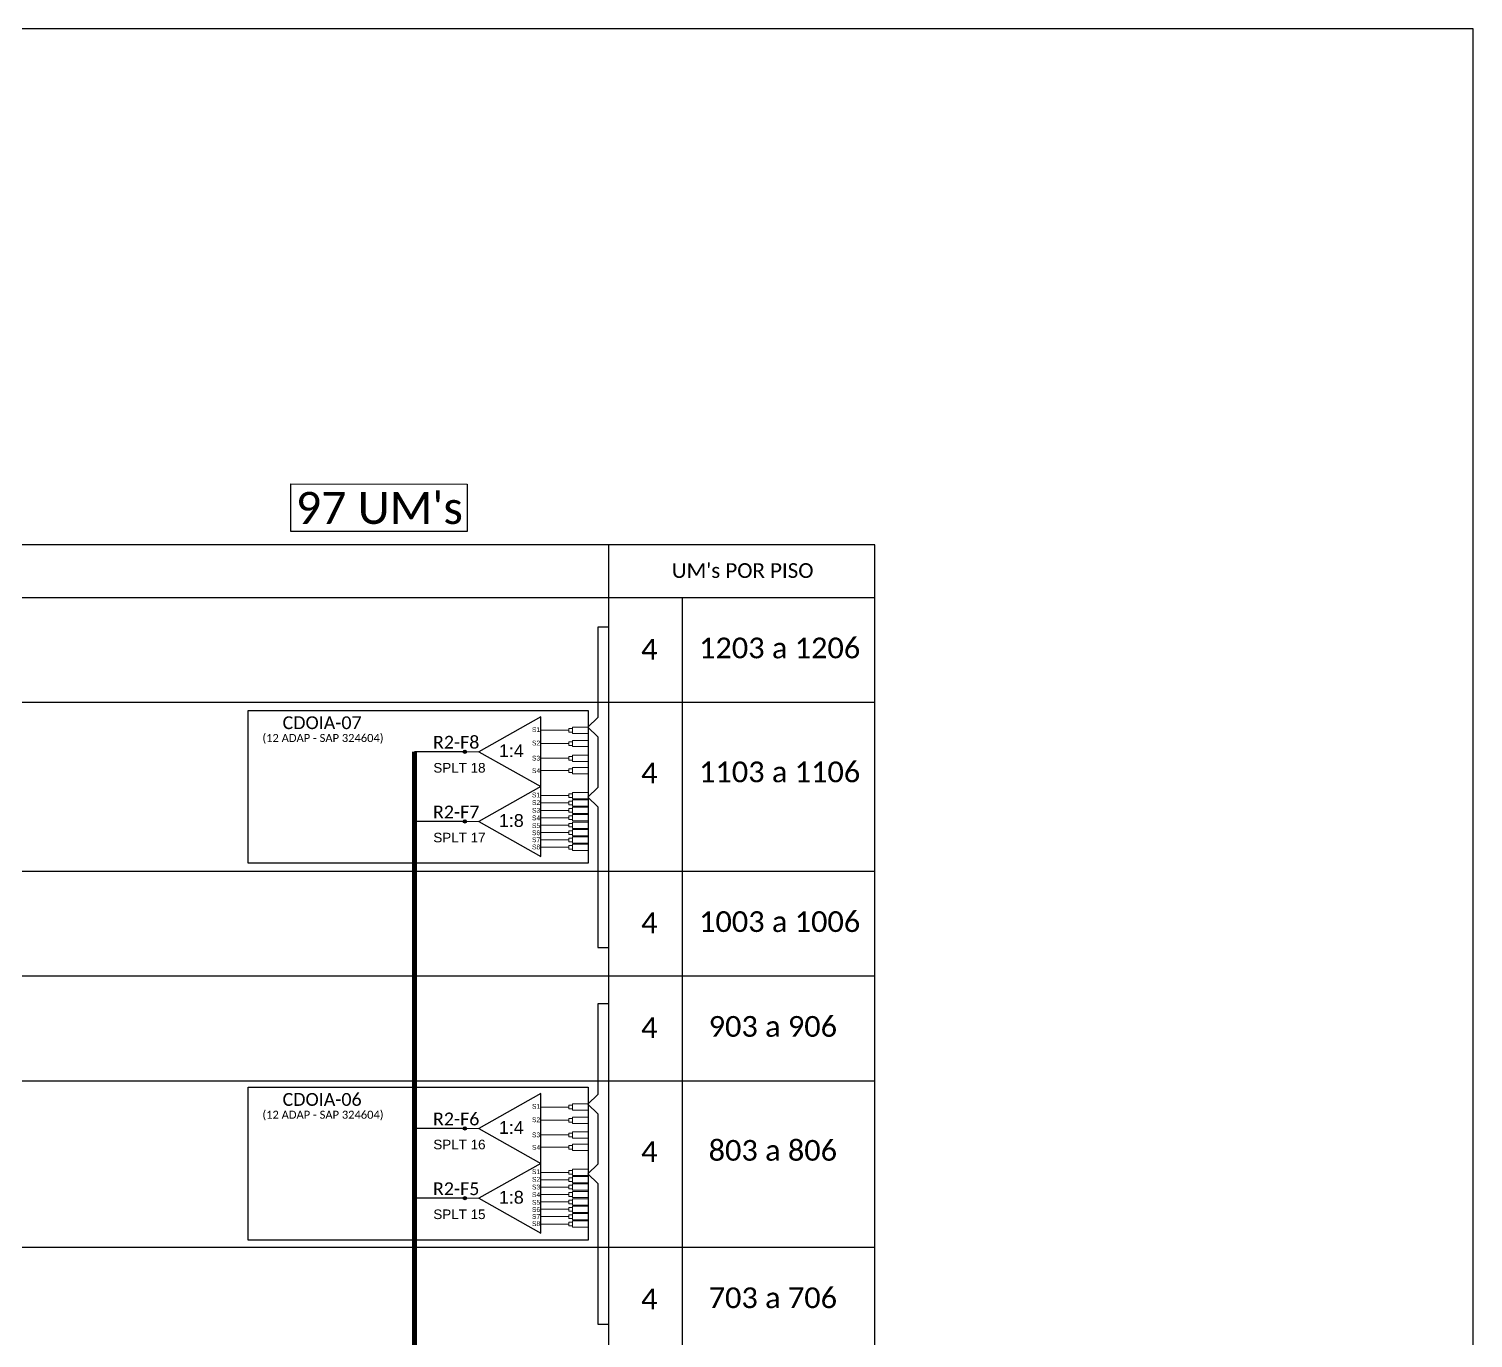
# Model space of a CAD drawing. Header units: metres. Extents: x -1286 to 434, y -500 to 94.
# Drawn here: x 208.7 to 434.4, y -110.3 to 94.2 of the extents above; entities that cross this region are included whole.
import ezdxf
from ezdxf.enums import TextEntityAlignment as Align

# ---------------------------------------------------------------- set-up
doc = ezdxf.new("R2010")
doc.units = ezdxf.units.M
doc.styles.add('ARIAL', font='arial.ttf')
doc.styles.add('WMF-Calibri0', font='calibri.ttf')

# ---------------------------------------------------------------- blocks, each defined once
blk = doc.blocks.new('SPLT_1-8_SC-APC')
at = {"color": 1}
blk.add_lwpolyline([(-7.37, -2.1), (-17.04, -7.55), (-7.37, -13), (-7.37, -2.1)], dxfattribs=at)
at = {"color": 3, "lineweight": 0}
for points in [[(-2.99, -3.51), (-7.37, -3.51)], [(-2.41, -3.02), (-2.41, -4)], [(-2.41, -3.02), (0, -3.02)], [(-2.41, -4), (0, -4)], [(-2.41, -4.17), (-2.41, -5.16)], [(-2.41, -4.17), (0, -4.17)], [(-7.37, -4.66), (-2.99, -4.66)], [(-7.37, -5.82), (-2.99, -5.82)], [(-2.41, -5.16), (0, -5.16)], [(-2.41, -5.32), (-2.41, -6.31)], [(-2.41, -5.32), (0, -5.32)], [(-2.41, -6.31), (0, -6.31)], [(-2.41, -6.48), (-2.41, -7.46)], [(-2.41, -6.48), (0, -6.48)], [(-7.37, -6.97), (-2.99, -6.97)], [(-7.37, -8.12), (-2.99, -8.12)], [(-2.41, -7.46), (0, -7.46)], [(-2.41, -7.63), (-2.41, -8.62)], [(-2.41, -7.63), (0, -7.63)], [(-2.41, -8.62), (0, -8.62)], [(-2.41, -8.78), (-2.41, -9.77)], [(-2.41, -8.78), (0, -8.78)], [(-7.37, -9.28), (-2.99, -9.28)], [(-7.37, -10.43), (-2.99, -10.43)], [(-2.41, -9.77), (0, -9.77)], [(-2.41, -9.94), (-2.41, -10.92)], [(-2.41, -9.94), (0, -9.94)], [(-2.41, -10.92), (0, -10.92)], [(-2.41, -11.09), (-2.41, -12.08)], [(-2.41, -11.09), (0, -11.09)], [(-7.37, -11.58), (-2.99, -11.58)], [(-2.41, -12.08), (0, -12.08)]]:
    blk.add_lwpolyline(points, dxfattribs=at)
for points in [[(-2.99, -3.22), (-2.41, -3.22), (-2.41, -3.8), (-2.99, -3.8)], [(-2.99, -4.38), (-2.41, -4.38), (-2.41, -4.95), (-2.99, -4.95)], [(-2.99, -5.53), (-2.41, -5.53), (-2.41, -6.1), (-2.99, -6.1)], [(-2.99, -6.68), (-2.41, -6.68), (-2.41, -7.26), (-2.99, -7.26)], [(-2.99, -7.84), (-2.41, -7.84), (-2.41, -8.41), (-2.99, -8.41)], [(-2.99, -8.99), (-2.41, -8.99), (-2.41, -9.56), (-2.99, -9.56)], [(-2.99, -10.14), (-2.41, -10.14), (-2.41, -10.72), (-2.99, -10.72)], [(-2.99, -11.3), (-2.41, -11.3), (-2.41, -11.87), (-2.99, -11.87)]]:
    blk.add_lwpolyline(points, close=True, dxfattribs=at)
at = {"color": 1, "lineweight": 0}
blk.add_lwpolyline([(-17.04, -7.55), (-19.26, -7.55)], dxfattribs=at)
at = {"color": 1, "style": 'ARIAL'}
for s, height, p in [('S1', 0.75, (-8.74, -3.78)), ('S2', 0.75, (-8.74, -4.97)), ('1:8', 2, (-13.91, -8.4)), ('S3', 0.75, (-8.74, -6.18)), ('S4', 0.75, (-8.74, -7.36)), ('S5', 0.75, (-8.74, -8.57)), ('S6', 0.75, (-8.74, -9.69)), ('S7', 0.75, (-8.74, -10.78)), ('S8', 0.75, (-8.74, -11.9))]:
    blk.add_text(s, height=height, dxfattribs=at).set_placement(p)

msp = doc.modelspace()

# ---------------------------------------------------------------- hatches: boundary and pattern name
h = msp.add_hatch(color=3)
h.dxf.hatch_style = 1
edge = h.paths.add_edge_path()
edge.add_arc((276.84, -18.72), 0.256, 0, 360)
h = msp.add_hatch(color=3)
h.dxf.hatch_style = 1
edge = h.paths.add_edge_path()
edge.add_arc((276.84, -29.61), 0.256, 0, 360)
h = msp.add_hatch(color=3)
h.dxf.hatch_style = 1
edge = h.paths.add_edge_path()
edge.add_arc((276.84, -77.57), 0.256, 0, 360)
h = msp.add_hatch(color=3)
h.dxf.hatch_style = 1
edge = h.paths.add_edge_path()
edge.add_arc((276.84, -88.46), 0.256, 0, 360)

# ---------------------------------------------------------------- linework, layer by layer
msp.add_line((340.89, -266.52), (340.89, 5.37))
msp.add_lwpolyline([(-406.64, -499.81), (434.36, -499.81), (434.36, 94.19), (-406.64, 94.19)], close=True)
at = {"color": 2}
msp.add_lwpolyline([(249.66, 23.12), (277.19, 23.08), (277.19, 15.66), (249.66, 15.7)], close=True, dxfattribs=at)
at = {"color": 0}
for points in [[(340.89, 13.59), (7.72, 13.59)], [(7.72, 5.37), (340.89, 5.37)]]:
    msp.add_lwpolyline(points, dxfattribs=at)
for points in [[(299.3, 13.59), (299.3, 5.37)], [(340.89, 5.37), (340.89, 13.59)], [(7.72, 5.37), (340.89, 5.37)], [(7.72, 5.37), (340.89, 5.37)], [(7.72, 5.37), (340.89, 5.37)], [(7.72, 5.37), (340.89, 5.37)], [(7.72, 5.37), (340.89, 5.37)], [(7.72, 5.37), (340.89, 5.37)], [(299.3, 5.37), (299.3, -266.52)], [(310.87, -266.52), (310.87, 5.37)], [(7.72, -11), (340.89, -11)], [(7.72, -11), (340.89, -11)], [(7.72, -37.38), (340.89, -37.38)], [(7.72, -37.38), (340.89, -37.38)], [(7.72, -53.75), (340.89, -53.75)], [(7.72, -70.13), (340.89, -70.13)], [(7.72, -96.14), (340.89, -96.14)]]:
    msp.add_lwpolyline(points)
at = {"color": 3}
for points in [[(299.3, 0.76), (297.64, 0.76), (297.64, -13.4), (296.07, -14.91), (297.64, -16.42), (297.64, -24.3), (296.07, -25.81), (297.64, -27.31), (297.63, -49.28), (299.29, -49.28)], [(299.3, -58.09), (297.64, -58.09), (297.64, -72.25), (296.07, -73.76), (297.64, -75.27), (297.64, -83.15), (296.07, -84.65), (297.64, -86.16), (297.63, -108.13), (299.29, -108.13)]]:
    msp.add_lwpolyline(points, dxfattribs=at)
at = {"color": 1}
for points in [[(242.97, -12.26), (296.1, -12.26), (296.1, -36.15), (242.97, -36.15)], [(242.97, -71.11), (296.1, -71.11), (296.1, -95), (242.97, -95)]]:
    msp.add_lwpolyline(points, close=True, dxfattribs=at)
for points in [[(288.7, -13.27), (279.03, -18.72), (288.7, -24.17), (288.7, -13.27)], [(288.7, -72.12), (279.03, -77.57), (288.7, -83.02), (288.7, -72.12)]]:
    msp.add_lwpolyline(points, dxfattribs=at)
at = {"color": 3, "lineweight": 0}
for points in [[(293.08, -15.37), (288.7, -15.37)], [(293.65, -14.88), (293.65, -15.86)], [(293.65, -14.88), (296.07, -14.88)], [(288.7, -17.44), (293.08, -17.44)], [(293.65, -15.86), (296.07, -15.86)], [(293.65, -16.95), (293.65, -17.93)], [(293.65, -16.95), (296.07, -16.95)], [(293.65, -17.93), (296.07, -17.93)], [(288.7, -19.74), (293.08, -19.74)], [(293.65, -19.25), (293.65, -20.24)], [(293.65, -19.25), (296.07, -19.25)], [(293.65, -20.24), (296.07, -20.24)], [(288.7, -21.67), (293.08, -21.67)], [(293.65, -21.18), (293.65, -22.17)], [(293.65, -21.18), (296.07, -21.18)], [(293.65, -22.17), (296.07, -22.17)], [(293.08, -74.22), (288.7, -74.22)], [(293.65, -73.73), (293.65, -74.71)], [(293.65, -73.73), (296.07, -73.73)], [(288.7, -76.29), (293.08, -76.29)], [(293.65, -74.71), (296.07, -74.71)], [(293.65, -75.8), (293.65, -76.78)], [(293.65, -75.8), (296.07, -75.8)], [(288.7, -78.59), (293.08, -78.59)], [(293.65, -76.78), (296.07, -76.78)], [(293.65, -78.1), (293.65, -79.09)], [(293.65, -78.1), (296.07, -78.1)], [(288.7, -80.52), (293.08, -80.52)], [(293.65, -79.09), (296.07, -79.09)], [(293.65, -80.03), (293.65, -81.02)], [(293.65, -80.03), (296.07, -80.03)], [(293.65, -81.02), (296.07, -81.02)]]:
    msp.add_lwpolyline(points, dxfattribs=at)
for points in [[(293.08, -15.08), (293.65, -15.08), (293.65, -15.66), (293.08, -15.66)], [(293.08, -17.15), (293.65, -17.15), (293.65, -17.73), (293.08, -17.73)], [(293.08, -19.46), (293.65, -19.46), (293.65, -20.03), (293.08, -20.03)], [(293.08, -21.39), (293.65, -21.39), (293.65, -21.96), (293.08, -21.96)], [(293.08, -73.93), (293.65, -73.93), (293.65, -74.51), (293.08, -74.51)], [(293.08, -76), (293.65, -76), (293.65, -76.58), (293.08, -76.58)], [(293.08, -78.31), (293.65, -78.31), (293.65, -78.88), (293.08, -78.88)], [(293.08, -80.24), (293.65, -80.24), (293.65, -80.81), (293.08, -80.81)]]:
    msp.add_lwpolyline(points, close=True, dxfattribs=at)
at = {"color": 6, "const_width": 0.8}
msp.add_lwpolyline([(172.47, -232.21), (172.47, -210.49), (204.97, -210.49), (204.97, -258.35), (268.97, -258.36), (268.97, -18.72)], dxfattribs=at)
at = {"color": 6}
for points in [[(276.81, -18.72), (268.97, -18.72)], [(276.81, -29.61), (268.97, -29.61)], [(276.81, -77.57), (268.97, -77.57)], [(276.81, -88.46), (268.97, -88.46)]]:
    msp.add_lwpolyline(points, dxfattribs=at)
at = {"color": 1, "lineweight": 0}
for points in [[(279.03, -18.72), (276.81, -18.72)], [(279.03, -77.57), (276.81, -77.57)]]:
    msp.add_lwpolyline(points, dxfattribs=at)
at = {"color": 3}
for centre in [(276.84, -18.72), (276.84, -29.61), (276.84, -77.57), (276.84, -88.46)]:
    msp.add_circle(centre, 0.256, dxfattribs=at)

# ---------------------------------------------------------------- block references
for p in [(296.07, -22.07), (296.07, -80.92)]:
    msp.add_blockref('SPLT_1-8_SC-APC', p, dxfattribs=at)

# ---------------------------------------------------------------- texts
at = {"color": 2, "style": 'WMF-Calibri0'}
msp.add_text("97 UM's ", height=5, dxfattribs=at).set_placement((250.44, 16.86))
at = {"color": 0, "style": 'WMF-Calibri0'}
msp.add_text("UM's POR PISO", height=2.3, dxfattribs=at).set_placement((309.18, 8.43))
at = {"color": 7}
for s, height, style, p in [('1203 a 1206', 3.24, 'WMF-Calibri0', (313.43, -4.13)), ('1103 a 1106', 3.24, 'WMF-Calibri0', (313.43, -23.49)), ('SPLT 18', 1.5, 'ARIAL', (271.92, -21.98)), ('SPLT 17', 1.5, 'ARIAL', (271.92, -32.88)), ('1003 a 1006', 3.24, 'WMF-Calibri0', (313.43, -46.88)), ('903 a 906', 3.24, 'WMF-Calibri0', (314.93, -63.25)), ('SPLT 16', 1.5, 'ARIAL', (271.92, -80.83)), ('803 a 806', 3.24, 'WMF-Calibri0', (314.93, -82.61)), ('SPLT 15', 1.5, 'ARIAL', (271.92, -91.73)), ('703 a 706', 3.24, 'WMF-Calibri0', (314.93, -105.64))]:
    msp.add_text(s, height=height, dxfattribs=dict(at, style=style)).set_placement(p)
at = {"color": 1}
for s, height, style, p in [('CDOIA-07', 2, 'WMF-Calibri0', (248.37, -15.19)), ('S1', 0.75, 'ARIAL', (287.33, -15.64)), ('1:4', 2, 'ARIAL', (282.16, -19.57)), ('S2', 0.75, 'ARIAL', (287.33, -17.74)), ('S3', 0.75, 'ARIAL', (287.33, -20.1)), ('S4', 0.75, 'ARIAL', (287.33, -22.06)), ('CDOIA-06', 2, 'WMF-Calibri0', (248.37, -74.04)), ('S1', 0.75, 'ARIAL', (287.33, -74.49)), ('1:4', 2, 'ARIAL', (282.16, -78.42)), ('S2', 0.75, 'ARIAL', (287.33, -76.59)), ('S3', 0.75, 'ARIAL', (287.33, -78.95)), ('S4', 0.75, 'ARIAL', (287.33, -80.91))]:
    msp.add_text(s, height=height, dxfattribs=dict(at, style=style)).set_placement(p)
at = {"color": 1, "style": 'WMF-Calibri0'}
for p in [(254.68, -17.2), (254.68, -76.05)]:
    msp.add_text('(12 ADAP - SAP 324604)', height=1.25, dxfattribs=at).set_placement(p, align=Align.CENTER)
at = {"color": 6, "style": 'WMF-Calibri0'}
for s, p in [('R2-F8', (271.87, -18.24)), ('R2-F7', (271.87, -29.14)), ('R2-F6', (271.87, -77.09)), ('R2-F5', (271.87, -87.99))]:
    msp.add_text(s, height=2, dxfattribs=at).set_placement(p)
at = {"color": 7, "style": 'WMF-Calibri0', "flags": 4}
for p in [(305.67, -2.71), (305.67, -22.06), (305.67, -45.45), (305.67, -61.83), (305.67, -81.18), (305.67, -104.21)]:
    msp.add_attdef('4', text='XX', height=3.24, dxfattribs=at).set_placement(p, align=Align.MIDDLE_CENTER)

doc.saveas('drawing.dxf')
